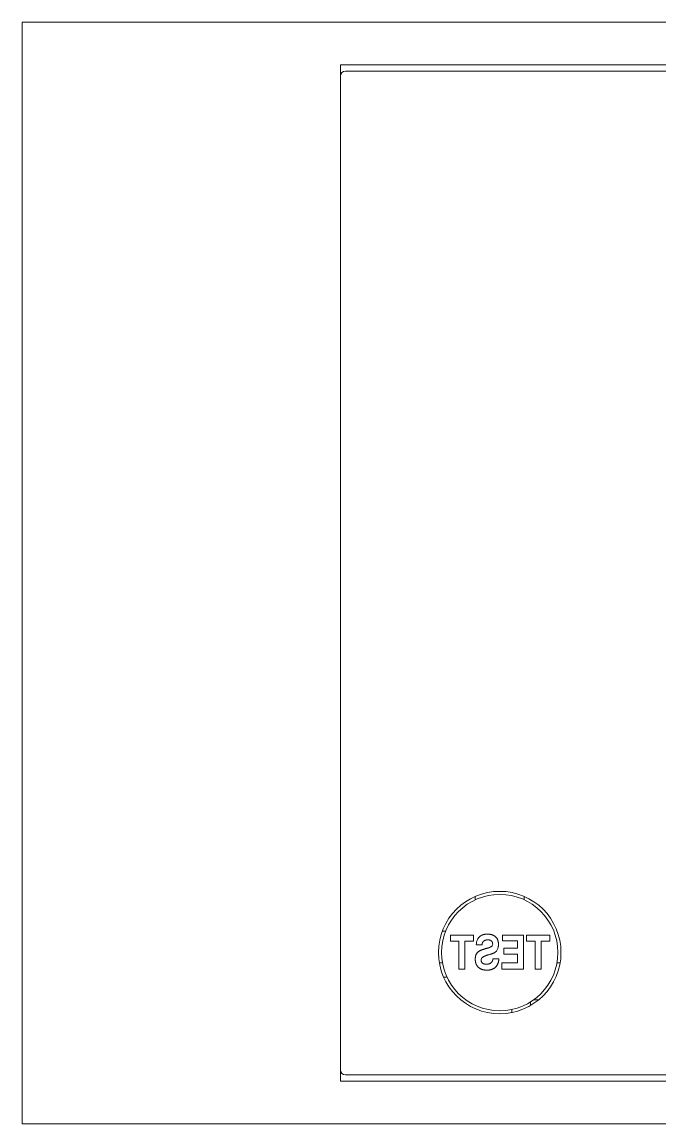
# Model space of a CAD drawing. Header units: millimetres. Extents: x 2046 to 14753, y 2361 to 29276.
# Drawn here: x 10218.239 to 10220.843, y 3721.229 to 3725.729 of the extents above; entities that cross this region are included whole.
import ezdxf

# ---------------------------------------------------------------- set-up
doc = ezdxf.new("R2010")
doc.units = ezdxf.units.MM

msp = doc.modelspace()

# ---------------------------------------------------------------- linework, layer by layer
at = {"color": 8, "lineweight": 9}
for p, q in [((10218.2388, 3725.7286), (10218.2388, 3721.2286)), ((10218.4888, 3725.7286), (10225.0888, 3725.7286)), ((10224.0388, 3725.5536), (10219.5388, 3725.5536)), ((10219.5388, 3721.4036), (10219.5388, 3725.5536)), ((10219.5388, 3721.4486), (10219.5388, 3725.5086)), ((10219.6285, 3725.5286), (10223.949, 3725.5286)), ((10223.949, 3721.4286), (10219.6285, 3721.4286)), ((10219.5388, 3721.4036), (10224.0388, 3721.4036)), ((10218.4888, 3721.2286), (10225.0888, 3721.2286))]:
    msp.add_line(p, q, dxfattribs=at)
at = {"color": 8, "lineweight": 9, "ltscale": 0.0625}
for p, q in [((10218.4888, 3725.7286), (10218.2388, 3725.7286)), ((10218.2388, 3721.2286), (10218.4888, 3721.2286))]:
    msp.add_line(p, q, dxfattribs=at)
at = {"color": 8, "lineweight": 9, "ltscale": 0.017437}
for p, q in [((10219.5588, 3725.5286), (10219.6285, 3725.5286)), ((10219.6285, 3721.4286), (10219.5588, 3721.4286))]:
    msp.add_line(p, q, dxfattribs=at)
at = {"color": 8, "lineweight": 9, "ltscale": 0.003427}
for p, q in [((10220.0888, 3722.1577), (10220.0888, 3722.144)), ((10220.2888, 3722.1577), (10220.2888, 3722.144)), ((10219.9733, 3721.8286), (10219.9596, 3721.8286))]:
    msp.add_line(p, q, dxfattribs=at)
at = {"color": 8, "lineweight": 9, "ltscale": 0.003348}
msp.add_line((10219.9546, 3722.0161), (10219.968, 3722.0161), dxfattribs=at)
at = {"color": 8, "lineweight": 9, "ltscale": 0.006209}
for p, q in [((10219.9875, 3721.9752), (10219.9875, 3722)), ((10220.082, 3722), (10220.082, 3721.9752)), ((10220.2985, 3721.9752), (10220.2985, 3722)), ((10220.393, 3722), (10220.393, 3721.9752))]:
    msp.add_line(p, q, dxfattribs=at)
at = {"color": 8, "lineweight": 9, "ltscale": 0.023625}
msp.add_line((10219.9875, 3722), (10220.082, 3722), dxfattribs=at)
at = {"color": 8, "lineweight": 9, "ltscale": 0.006063}
msp.add_line((10220.1998, 3721.9758), (10220.1998, 3722), dxfattribs=at)
at = {"color": 8, "lineweight": 9, "ltscale": 0.021539}
msp.add_line((10220.1998, 3722), (10220.286, 3722), dxfattribs=at)
at = {"color": 8, "lineweight": 9, "ltscale": 0.034876}
msp.add_line((10220.286, 3722), (10220.286, 3721.8605), dxfattribs=at)
at = {"color": 8, "lineweight": 9, "ltscale": 0.023626}
msp.add_line((10220.2985, 3722), (10220.393, 3722), dxfattribs=at)
at = {"color": 8, "lineweight": 9, "ltscale": 0.008741}
for p, q in [((10220.0224, 3721.9752), (10219.9875, 3721.9752)), ((10220.3334, 3721.9752), (10220.2985, 3721.9752))]:
    msp.add_line(p, q, dxfattribs=at)
at = {"color": 8, "lineweight": 9, "ltscale": 0.028668}
for p, q in [((10220.0224, 3721.8605), (10220.0224, 3721.9752)), ((10220.0469, 3721.9752), (10220.0469, 3721.8605)), ((10220.3334, 3721.8605), (10220.3334, 3721.9752)), ((10220.3578, 3721.9752), (10220.3578, 3721.8605))]:
    msp.add_line(p, q, dxfattribs=at)
at = {"color": 8, "lineweight": 9, "ltscale": 0.008782}
for p, q in [((10220.082, 3721.9752), (10220.0469, 3721.9752)), ((10220.393, 3721.9752), (10220.3578, 3721.9752))]:
    msp.add_line(p, q, dxfattribs=at)
at = {"color": 8, "lineweight": 9, "ltscale": 0.005855}
msp.add_line((10220.1164, 3721.9597), (10220.0929, 3721.9597), dxfattribs=at)
at = {"color": 8, "lineweight": 9, "ltscale": 0.01552}
msp.add_line((10220.2619, 3721.9758), (10220.1998, 3721.9758), dxfattribs=at)
at = {"color": 8, "lineweight": 9, "ltscale": 0.007422}
msp.add_line((10220.2619, 3721.9461), (10220.2619, 3721.9758), dxfattribs=at)
at = {"color": 8, "lineweight": 9, "ltscale": 0.000187}
msp.add_line((10220.1444, 3721.9199), (10220.1437, 3721.9197), dxfattribs=at)
at = {"color": 8, "lineweight": 9, "ltscale": 0.000645}
msp.add_line((10220.1469, 3721.9206), (10220.1444, 3721.9199), dxfattribs=at)
at = {"color": 8, "lineweight": 9, "ltscale": 0.005966}
msp.add_line((10220.2051, 3721.9222), (10220.2051, 3721.9461), dxfattribs=at)
at = {"color": 8, "lineweight": 9, "ltscale": 0.01419}
for p, q in [((10220.2051, 3721.9461), (10220.2619, 3721.9461)), ((10220.2619, 3721.9222), (10220.2051, 3721.9222))]:
    msp.add_line(p, q, dxfattribs=at)
at = {"color": 8, "lineweight": 9, "ltscale": 0.008974}
msp.add_line((10220.2619, 3721.8863), (10220.2619, 3721.9222), dxfattribs=at)
at = {"color": 8, "lineweight": 9, "ltscale": 0.003174}
for p, q in [((10219.9424, 3721.8861), (10219.9551, 3721.8861)), ((10220.4224, 3721.8861), (10220.4351, 3721.8861))]:
    msp.add_line(p, q, dxfattribs=at)
at = {"color": 8, "lineweight": 9, "ltscale": 0.006102}
for p, q in [((10220.0469, 3721.8605), (10220.0224, 3721.8605)), ((10220.3578, 3721.8605), (10220.3334, 3721.8605))]:
    msp.add_line(p, q, dxfattribs=at)
at = {"color": 8, "lineweight": 9, "ltscale": 0.006019}
msp.add_line((10220.1612, 3721.9036), (10220.1853, 3721.9036), dxfattribs=at)
at = {"color": 8, "lineweight": 9, "ltscale": 0.006451}
msp.add_line((10220.1969, 3721.8605), (10220.1969, 3721.8863), dxfattribs=at)
at = {"color": 8, "lineweight": 9, "ltscale": 0.016245}
msp.add_line((10220.1969, 3721.8863), (10220.2619, 3721.8863), dxfattribs=at)
at = {"color": 8, "lineweight": 9, "ltscale": 0.022265}
msp.add_line((10220.286, 3721.8605), (10220.1969, 3721.8605), dxfattribs=at)
at = {"color": 8, "lineweight": 9, "ltscale": 0.003641}
msp.add_line((10220.3138, 3721.7121), (10220.3138, 3721.7267), dxfattribs=at)
msp.add_line((10220.3138, 3721.7121), (10220.3138, 3721.7267), dxfattribs=at)
at = {"color": 8, "lineweight": 9, "ltscale": 0.005101}
msp.add_line((10220.3279, 3721.7361), (10220.3483, 3721.7361), dxfattribs=at)
at = {"color": 8, "lineweight": 9, "ltscale": 0.003193}
msp.add_line((10220.2388, 3721.6837), (10220.2388, 3721.6964), dxfattribs=at)
at = {"color": 8, "lineweight": 9}
for radius in [0.25, 0.2375]:
    msp.add_circle((10220.1888, 3721.9286), radius, dxfattribs=at)
for centre, radius, start, end in [((10219.5588, 3725.5086), 0.02, 90, 180), ((10220.1462, 3721.9596), 0.0532, 152.567, 179.9472), ((10220.1473, 3721.964), 0.0127, 306.6284, 15.1708), ((10220.1499, 3721.9556), 0.0329, 308.5851, 352.8765), ((10220.1277, 3721.896), 0.038, 193.8193, 234.8793), ((10220.1243, 3721.8984), 0.0116, 153.1128, 187.6132), ((10219.5588, 3721.4486), 0.02, 180, 270)]:
    msp.add_arc(centre, radius, start, end, dxfattribs=at)
for points, knots in [([(10220.099, 3721.9841), (10220.0994, 3721.9849), (10220.1003, 3721.9863), (10220.1017, 3721.9883), (10220.1033, 3721.9902), (10220.1049, 3721.992), (10220.1067, 3721.9937), (10220.1086, 3721.9953), (10220.1106, 3721.9967), (10220.1127, 3721.998), (10220.1149, 3721.9991), (10220.1171, 3722.0002), (10220.1194, 3722.0011), (10220.1217, 3722.0018), (10220.124, 3722.0024), (10220.1264, 3722.003), (10220.1289, 3722.0034), (10220.1313, 3722.0036), (10220.1337, 3722.0038), (10220.1362, 3722.0039), (10220.1387, 3722.0039), (10220.1411, 3722.0039), (10220.1436, 3722.0037), (10220.1461, 3722.0035), (10220.1485, 3722.0032), (10220.1509, 3722.0028), (10220.1533, 3722.0023), (10220.1557, 3722.0017), (10220.158, 3722.001), (10220.1603, 3722.0002), (10220.1626, 3721.9992), (10220.1648, 3721.9981), (10220.1662, 3721.9972), (10220.1669, 3721.9968)], [0, 0, 0, 0, 0.0247027, 0.0494025, 0.0741084, 0.0987951, 0.1234296, 0.1479986, 0.1725251, 0.1970111, 0.2214509, 0.2458536, 0.2702381, 0.2946276, 0.3190455, 0.343511, 0.3680363, 0.3926244, 0.4172677, 0.4419472, 0.4666327, 0.491298, 0.5159314, 0.540521, 0.565057, 0.5895365, 0.6139667, 0.6383672, 0.6627702, 0.6872193, 0.7117712, 0.7364517, 0.7612202, 0.7612202, 0.7612202, 0.7612202]), ([(10220.1826, 3721.9515), (10220.1828, 3721.9524), (10220.1831, 3721.9542), (10220.1833, 3721.9569), (10220.1835, 3721.9596), (10220.1835, 3721.9623), (10220.1834, 3721.965), (10220.1832, 3721.9677), (10220.1829, 3721.9704), (10220.1824, 3721.9731), (10220.1818, 3721.9757), (10220.1811, 3721.9783), (10220.1802, 3721.9808), (10220.1791, 3721.9832), (10220.1779, 3721.9856), (10220.1764, 3721.9878), (10220.1748, 3721.9899), (10220.1731, 3721.9918), (10220.1711, 3721.9936), (10220.1691, 3721.9953), (10220.1676, 3721.9963), (10220.1669, 3721.9968)], [0, 0, 0, 0, 0.0267123, 0.0536421, 0.0806959, 0.1077962, 0.1349597, 0.1622225, 0.1895381, 0.2168058, 0.2439109, 0.2707637, 0.2973369, 0.323696, 0.3499692, 0.3762468, 0.402568, 0.4289393, 0.4553573, 0.4818315, 0.5084073, 0.5084073, 0.5084073, 0.5084073]), ([(10220.1164, 3721.9597), (10220.1164, 3721.9603), (10220.1165, 3721.9614), (10220.1168, 3721.9631), (10220.1171, 3721.9648), (10220.1175, 3721.9665), (10220.1181, 3721.9681), (10220.1188, 3721.9696), (10220.1196, 3721.9711), (10220.1205, 3721.9725), (10220.1216, 3721.9738), (10220.1228, 3721.975), (10220.1241, 3721.9761), (10220.1255, 3721.9771), (10220.127, 3721.9779), (10220.1286, 3721.9786), (10220.1303, 3721.9791), (10220.132, 3721.9796), (10220.1337, 3721.9799), (10220.1355, 3721.9802), (10220.1373, 3721.9804), (10220.1391, 3721.9804), (10220.1409, 3721.9804), (10220.1427, 3721.9804), (10220.1438, 3721.9803), (10220.1444, 3721.9802)], [0, 0, 0, 0, 0.0173381, 0.0346374, 0.0518842, 0.0690375, 0.0860807, 0.1030311, 0.1199024, 0.1367183, 0.1535147, 0.1703375, 0.1872365, 0.2042563, 0.2214339, 0.2388013, 0.2563704, 0.2741223, 0.2920062, 0.3099705, 0.3279701, 0.34596, 0.3638919, 0.3817094, 0.399345, 0.399345, 0.399345, 0.399345]), ([(10220.1549, 3721.9538), (10220.1544, 3721.9534), (10220.1535, 3721.9527), (10220.152, 3721.9518), (10220.1505, 3721.9509), (10220.149, 3721.9502), (10220.1474, 3721.9495), (10220.1458, 3721.9488), (10220.1442, 3721.9483), (10220.1426, 3721.9478), (10220.141, 3721.9473), (10220.1393, 3721.9468), (10220.1377, 3721.9463), (10220.1361, 3721.9459), (10220.1344, 3721.9454), (10220.1328, 3721.945), (10220.1317, 3721.9447), (10220.1312, 3721.9445)], [0, 0, 0, 0, 0.0173011, 0.0345825, 0.0518377, 0.0690596, 0.0862412, 0.1033763, 0.1204607, 0.1374936, 0.1544777, 0.1714213, 0.1883381, 0.2052476, 0.2221748, 0.2391488, 0.2562017, 0.2562017, 0.2562017, 0.2562017]), ([(10220.1596, 3721.9673), (10220.1595, 3721.9677), (10220.1594, 3721.9684), (10220.1591, 3721.9695), (10220.1587, 3721.9706), (10220.1582, 3721.9716), (10220.1576, 3721.9726), (10220.157, 3721.9735), (10220.1563, 3721.9744), (10220.1556, 3721.9752), (10220.1547, 3721.976), (10220.1539, 3721.9767), (10220.1529, 3721.9773), (10220.1519, 3721.9779), (10220.1509, 3721.9784), (10220.1499, 3721.9788), (10220.1488, 3721.9792), (10220.1477, 3721.9795), (10220.1466, 3721.9798), (10220.1455, 3721.98), (10220.1448, 3721.9801), (10220.1444, 3721.9802)], [0, 0, 0, 0, 0.0112559, 0.0225639, 0.0339363, 0.0453388, 0.0567166, 0.0680206, 0.0792345, 0.0903985, 0.1015917, 0.112859, 0.1241998, 0.1355806, 0.1469524, 0.1582736, 0.1695337, 0.1807715, 0.1920132, 0.2032377, 0.2144183, 0.2144183, 0.2144183, 0.2144183]), ([(10220.0907, 3721.8869), (10220.0905, 3721.8878), (10220.0901, 3721.8896), (10220.0896, 3721.8923), (10220.0892, 3721.895), (10220.089, 3721.8977), (10220.0888, 3721.9005), (10220.0888, 3721.9032), (10220.0889, 3721.9059), (10220.0891, 3721.9087), (10220.0895, 3721.9114), (10220.09, 3721.9141), (10220.0907, 3721.9167), (10220.0916, 3721.9192), (10220.0927, 3721.9216), (10220.0939, 3721.924), (10220.0949, 3721.9255), (10220.0954, 3721.9262)], [0, 0, 0, 0, 0.0270919, 0.0543771, 0.0817603, 0.1091905, 0.1366473, 0.1641242, 0.1916105, 0.2190739, 0.2464432, 0.2736134, 0.3005397, 0.3272576, 0.3538668, 0.3805084, 0.4073264, 0.4073264, 0.4073264, 0.4073264]), ([(10220.0954, 3721.9262), (10220.096, 3721.9269), (10220.0971, 3721.9283), (10220.099, 3721.9303), (10220.101, 3721.932), (10220.1032, 3721.9336), (10220.1055, 3721.935), (10220.1079, 3721.9363), (10220.1104, 3721.9374), (10220.1129, 3721.9385), (10220.1155, 3721.9395), (10220.1181, 3721.9404), (10220.1207, 3721.9413), (10220.1234, 3721.9421), (10220.126, 3721.9429), (10220.1286, 3721.9437), (10220.1303, 3721.9443), (10220.1312, 3721.9445)], [0, 0, 0, 0, 0.027035, 0.054057, 0.0811269, 0.1081935, 0.1351759, 0.1620625, 0.1890104, 0.2162396, 0.2438005, 0.2716005, 0.2994691, 0.3272204, 0.3547144, 0.3819142, 0.4089135, 0.4089135, 0.4089135, 0.4089135]), ([(10220.114, 3721.9036), (10220.1143, 3721.9041), (10220.1149, 3721.9052), (10220.116, 3721.9066), (10220.1173, 3721.9078), (10220.1187, 3721.909), (10220.1201, 3721.9101), (10220.1217, 3721.9111), (10220.1232, 3721.912), (10220.1248, 3721.9129), (10220.1265, 3721.9137), (10220.1282, 3721.9144), (10220.1299, 3721.9152), (10220.1316, 3721.9158), (10220.1333, 3721.9165), (10220.135, 3721.9171), (10220.1368, 3721.9177), (10220.1385, 3721.9182), (10220.1403, 3721.9187), (10220.142, 3721.9192), (10220.1432, 3721.9196), (10220.1437, 3721.9197)], [0, 0, 0, 0, 0.0179307, 0.0358165, 0.0537868, 0.0718591, 0.089991, 0.1081784, 0.1264623, 0.1448217, 0.1632304, 0.1816673, 0.2001153, 0.2185605, 0.2369902, 0.2553904, 0.2737433, 0.2920245, 0.3101998, 0.328222, 0.3460278, 0.3460278, 0.3460278, 0.3460278]), ([(10220.1704, 3721.93), (10220.1698, 3721.9295), (10220.1685, 3721.9287), (10220.1665, 3721.9275), (10220.1644, 3721.9265), (10220.1623, 3721.9255), (10220.1601, 3721.9247), (10220.158, 3721.9239), (10220.1558, 3721.9231), (10220.1536, 3721.9224), (10220.1513, 3721.9217), (10220.1491, 3721.9211), (10220.1477, 3721.9207), (10220.1469, 3721.9206)], [0, 0, 0, 0, 0.0228095, 0.0458364, 0.0689771, 0.0921626, 0.1153595, 0.1385592, 0.1617614, 0.1849533, 0.208087, 0.2310549, 0.253683, 0.253683, 0.253683, 0.253683]), ([(10220.1853, 3721.9036), (10220.1853, 3721.9026), (10220.1851, 3721.9005), (10220.1848, 3721.8974), (10220.1843, 3721.8943), (10220.1837, 3721.8912), (10220.1829, 3721.8881), (10220.182, 3721.8851), (10220.1808, 3721.8822), (10220.1795, 3721.8793), (10220.1779, 3721.8766), (10220.1762, 3721.874), (10220.1742, 3721.8716), (10220.1721, 3721.8694), (10220.1698, 3721.8673), (10220.1674, 3721.8654), (10220.1648, 3721.8636), (10220.1621, 3721.8621), (10220.1594, 3721.8608), (10220.1565, 3721.8597), (10220.1536, 3721.8587), (10220.1506, 3721.858), (10220.1475, 3721.8574), (10220.1444, 3721.857), (10220.1413, 3721.8567), (10220.1382, 3721.8566), (10220.1351, 3721.8566), (10220.132, 3721.8568), (10220.1289, 3721.857), (10220.1259, 3721.8574), (10220.1228, 3721.8579), (10220.1198, 3721.8586), (10220.1169, 3721.8594), (10220.114, 3721.8605), (10220.1111, 3721.8617), (10220.1084, 3721.8632), (10220.1067, 3721.8643), (10220.1058, 3721.8649)], [0, 0, 0, 0, 0.030973, 0.062214, 0.093714, 0.125386, 0.157102, 0.188738, 0.220213, 0.251523, 0.282708, 0.31381, 0.344852, 0.375844, 0.406784, 0.437683, 0.468565, 0.499411, 0.530211, 0.560988, 0.59178, 0.622624, 0.65355, 0.684571, 0.715677, 0.746837, 0.777994, 0.809069, 0.840013, 0.870833, 0.901574, 0.932303, 0.963078, 0.993914, 1.024844, 1.055892, 1.08704, 1.08704, 1.08704, 1.08704]), ([(10220.1128, 3721.8968), (10220.1128, 3721.8965), (10220.1129, 3721.8958), (10220.113, 3721.8948), (10220.1132, 3721.8938), (10220.1135, 3721.8928), (10220.1138, 3721.8918), (10220.1142, 3721.8909), (10220.1146, 3721.89), (10220.1151, 3721.8891), (10220.1156, 3721.8882), (10220.1163, 3721.8874), (10220.1169, 3721.8866), (10220.1177, 3721.8859), (10220.1184, 3721.8853), (10220.1193, 3721.8847), (10220.1202, 3721.8841), (10220.1211, 3721.8836), (10220.122, 3721.8832), (10220.123, 3721.8828), (10220.124, 3721.8825), (10220.125, 3721.8822), (10220.126, 3721.8819), (10220.127, 3721.8817), (10220.128, 3721.8815), (10220.129, 3721.8814), (10220.13, 3721.8812), (10220.1311, 3721.8812), (10220.1317, 3721.8811), (10220.1321, 3721.8811)], [0, 0, 0, 0, 0.0101652, 0.0203654, 0.0306173, 0.0409125, 0.051226, 0.0615254, 0.0717816, 0.081979, 0.0921254, 0.1022466, 0.1123659, 0.1225044, 0.1326845, 0.1429302, 0.153257, 0.163659, 0.1741131, 0.1845855, 0.1950413, 0.2054534, 0.2158121, 0.2261342, 0.2364447, 0.2467386, 0.2569969, 0.2671955, 0.277313, 0.277313, 0.277313, 0.277313]), ([(10220.1612, 3721.9036), (10220.1612, 3721.9031), (10220.161, 3721.9021), (10220.1608, 3721.9006), (10220.1605, 3721.8991), (10220.1601, 3721.8976), (10220.1596, 3721.8962), (10220.1591, 3721.8948), (10220.1585, 3721.8934), (10220.1577, 3721.8921), (10220.157, 3721.8908), (10220.1561, 3721.8896), (10220.1551, 3721.8884), (10220.1541, 3721.8874), (10220.1529, 3721.8864), (10220.1517, 3721.8855), (10220.1504, 3721.8847), (10220.1491, 3721.8839), (10220.1477, 3721.8833), (10220.1462, 3721.8828), (10220.1447, 3721.8823), (10220.1432, 3721.882), (10220.1416, 3721.8817), (10220.14, 3721.8814), (10220.1384, 3721.8813), (10220.1368, 3721.8812), (10220.1352, 3721.8811), (10220.1336, 3721.8811), (10220.1326, 3721.8811), (10220.1321, 3721.8811)], [0, 0, 0, 0, 0.0153719, 0.0306854, 0.0459355, 0.0611143, 0.0762179, 0.0912534, 0.1062343, 0.1211843, 0.1361339, 0.1511072, 0.1661077, 0.1811285, 0.1961874, 0.2113072, 0.2265098, 0.2418146, 0.2572365, 0.2727837, 0.2884564, 0.3042547, 0.3201795, 0.3362018, 0.3522685, 0.3683142, 0.384272, 0.400084, 0.4157122, 0.4157122, 0.4157122, 0.4157122])]:
    msp.add_open_spline(points, degree=3, knots=knots, dxfattribs=at)

doc.saveas('drawing.dxf')
